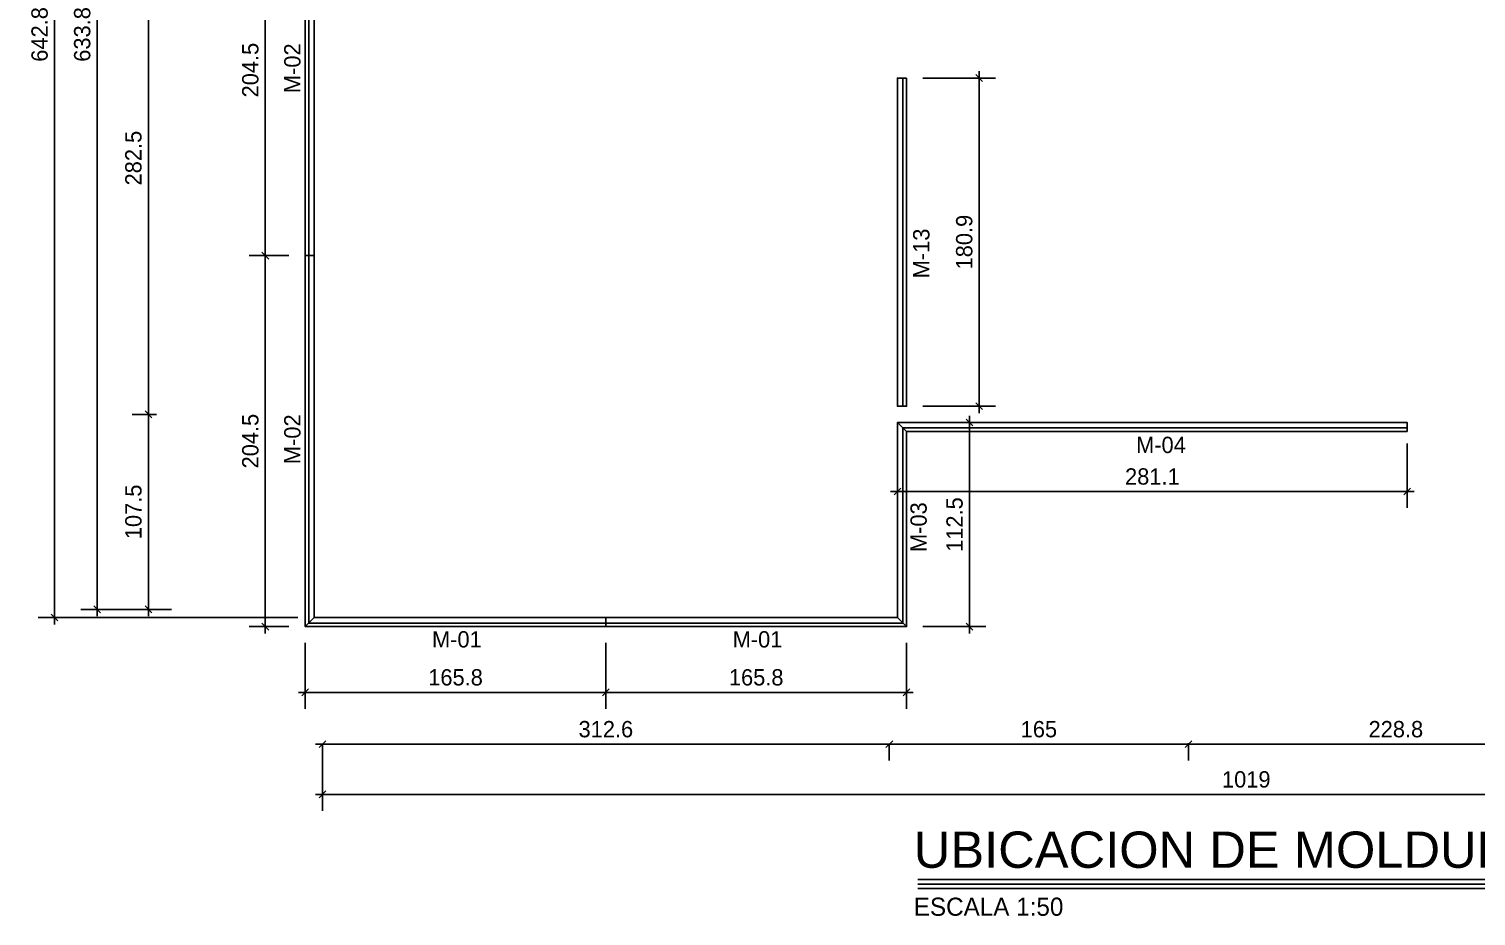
# Model space of a CAD drawing. Header units: millimetres. Extents: x 19442 to 19711, y 4351 to 4752.
# Drawn here: x 19442.46 to 19450.44, y 4514.15 to 4519.04 of the extents above; entities that cross this region are included whole.
import ezdxf
from ezdxf.enums import TextEntityAlignment as Align

# ---------------------------------------------------------------- set-up
doc = ezdxf.new("R2010")
doc.units = ezdxf.units.MM
for name, color, linetype in [('0 @ 0.5', 7, 'Continuous'), ('MOLDURAS', 2, 'Continuous'), ('TEXTO @ 0.5', 2, 'Continuous'), ('TEXTOS TITULOS @ 0.5', 3, 'Continuous')]:
    doc.layers.add(name, color=color, linetype=linetype)
doc.styles.add('century gothic', font='GOTHIC.TTF')
doc.styles.add('NOTAS', font='GOTHIC.TTF')
doc.styles.add('SMCtitulos', font='sanss___.ttf')
doc.dimstyles.new('ANOTATIVE CM SMCONSTRUCCIONES', dxfattribs={"dimscale": 0, "dimtxt": 0.18, "dimasz": 0.15, "dimexe": 0.18, "dimexo": 0.18, "dimgap": 0.07, "dimtad": 1, "dimdec": 1, "dimlfac": 100, "dimdsep": 46, "dimtxsty": 'century gothic', "dimblk1": 'FLECHA1', "dimblk2": 'FLECHA1', "dimsah": 1, "dimcen": 0.18, "dimdle": 0.075, "dimclrd": 1, "dimclre": 1, "dimclrt": 2, "dimaunit": 1, "dimadec": 0, "dimazin": 2, "dimtfac": 0.75, "dimtdec": 1, "dimtix": 1, "dimtmove": 2, "dimatfit": 3, "dimfxl": 0.09, "dimtvp": 1.5, "dimtfill": 1, "dimtolj": 1, "dimtzin": 0, "dimarcsym": 0})

# ---------------------------------------------------------------- blocks, each defined once
blk = doc.blocks.new('*U16')
at = {"color": 2}
blk.add_line((0, 0.052), (7.249, 0.052), dxfattribs=at)
at = {"color": 250}
blk.add_line((0, 0), (7.249, 0), dxfattribs=at)
at = {"color": 7}
blk.add_line((0, -0.047), (7.249, -0.047), dxfattribs=at)
at = {"color": 0, "linetype": 'ByBlock', "lineweight": -2, "style": 'NOTAS'}
for tag, p in [('1TITLE', (0.027, 1.014)), ('2TITLE', (-0.043, 0.181))]:
    blk.add_attdef(tag, p, '', height=0.3, dxfattribs=at)
blk.add_attdef('SCALE', text='', height=0.18, dxfattribs=at).set_placement((-0.043, -0.148), align=Align.TOP_LEFT)
blk = doc.blocks.new('FLECHA1')
at = {"color": 1}
blk.add_line((-1, 0), (0.5, 0), dxfattribs=at)
at = {"color": 4}
blk.add_line((-0.25, -0.25), (0.25, 0.25), dxfattribs=at)
blk = doc.blocks.new('*D24')
at = {"color": 1, "lineweight": -2, "transparency": 16777216}
for p, q in [((19443.1595, 4519.7375), (19443.0282, 4519.7375)), ((19443.1182, 4519.6625), (19443.1182, 4516.9875)), ((19443.1624, 4516.9125), (19443.0282, 4516.9125))]:
    blk.add_line(p, q, dxfattribs=at)
at = {"layer": 'Defpoints', "color": 0, "transparency": 16777216}
for p in [(19443.2495, 4519.7375), (19443.1182, 4516.9125), (19443.2524, 4516.9125)]:
    blk.add_point(p, dxfattribs=at)
at = {"color": 1, "lineweight": -2, "transparency": 16777216, "xscale": 0.075, "yscale": 0.075, "zscale": 0.075}
for p, rotation in [((19443.1182, 4519.7375), 90), ((19443.1182, 4516.9125), 270)]:
    blk.add_blockref('FLECHA1', p, dxfattribs=dict(at, rotation=rotation))
at = {"color": 2, "transparency": 16777216, "insert": (19443.0359, 4518.325), "char_height": 0.09, "attachment_point": 5, "rotation": 90, "style": 'century gothic', "bg_fill": 3, "box_fill_scale": 1.1, "bg_fill_color": 256, "bg_fill_true_color": 13158600, "bg_fill_transparency": 0}
blk.add_mtext('\\A1;282.5', dxfattribs=at)
blk = doc.blocks.new('*D25')
at = {"color": 1, "lineweight": -2, "transparency": 16777216}
for p, q in [((19443.1624, 4516.9125), (19443.0282, 4516.9125)), ((19443.1182, 4516.8375), (19443.1182, 4515.9125)), ((19443.2448, 4515.8375), (19443.0282, 4515.8375))]:
    blk.add_line(p, q, dxfattribs=at)
at = {"layer": 'Defpoints', "color": 0, "transparency": 16777216}
for p in [(19443.2524, 4516.9125), (19443.1182, 4515.8375), (19443.3348, 4515.8375)]:
    blk.add_point(p, dxfattribs=at)
at = {"color": 1, "lineweight": -2, "transparency": 16777216, "xscale": 0.075, "yscale": 0.075, "zscale": 0.075}
for p, rotation in [((19443.1182, 4516.9125), 90), ((19443.1182, 4515.8375), 270)]:
    blk.add_blockref('FLECHA1', p, dxfattribs=dict(at, rotation=rotation))
at = {"color": 2, "transparency": 16777216, "insert": (19443.0359, 4516.375), "char_height": 0.09, "attachment_point": 5, "rotation": 90, "style": 'century gothic', "bg_fill": 3, "box_fill_scale": 1.1, "bg_fill_color": 256, "bg_fill_true_color": 13158600, "bg_fill_transparency": 0}
blk.add_mtext('\\A1;107.5', dxfattribs=at)
blk = doc.blocks.new('*D26')
at = {"color": 1, "lineweight": -2, "transparency": 16777216}
for p, q in [((19443.1945, 4522.1759), (19442.7458, 4522.1759)), ((19442.8358, 4522.1009), (19442.8358, 4515.9125)), ((19443.1945, 4515.8375), (19442.7458, 4515.8375))]:
    blk.add_line(p, q, dxfattribs=at)
at = {"layer": 'Defpoints', "color": 0, "transparency": 16777216}
for p in [(19443.2845, 4522.1759), (19442.8358, 4515.8375), (19443.2845, 4515.8375)]:
    blk.add_point(p, dxfattribs=at)
at = {"color": 1, "lineweight": -2, "transparency": 16777216, "xscale": 0.075, "yscale": 0.075, "zscale": 0.075}
for p, rotation in [((19442.8358, 4522.1759), 90), ((19442.8358, 4515.8375), 270)]:
    blk.add_blockref('FLECHA1', p, dxfattribs=dict(at, rotation=rotation))
at = {"color": 2, "transparency": 16777216, "insert": (19442.7535, 4519.0067), "char_height": 0.09, "attachment_point": 5, "rotation": 90, "style": 'century gothic', "bg_fill": 3, "box_fill_scale": 1.1, "bg_fill_color": 256, "bg_fill_true_color": 13158600, "bg_fill_transparency": 0}
blk.add_mtext('\\A1;633.8', dxfattribs=at)
blk = doc.blocks.new('*D27')
at = {"color": 1, "lineweight": -2, "transparency": 16777216}
for p, q in [((19444.078, 4515.0891), (19444.078, 4515.0046)), ((19444.153, 4515.0946), (19447.1292, 4515.0946)), ((19447.2042, 4515.0891), (19447.2042, 4515.0046))]:
    blk.add_line(p, q, dxfattribs=at)
at = {"layer": 'Defpoints', "color": 0, "transparency": 16777216}
for p in [(19444.078, 4515.1791), (19447.2042, 4515.1791), (19447.2042, 4515.0946)]:
    blk.add_point(p, dxfattribs=at)
at = {"color": 1, "lineweight": -2, "transparency": 16777216, "xscale": 0.075, "yscale": 0.075, "zscale": 0.075, "rotation": 180}
blk.add_blockref('FLECHA1', (19444.078, 4515.0946), dxfattribs=at)
at = {"color": 1, "lineweight": -2, "transparency": 16777216, "xscale": 0.075, "yscale": 0.075, "zscale": 0.075}
blk.add_blockref('FLECHA1', (19447.2042, 4515.0946), dxfattribs=at)
at = {"color": 2, "transparency": 16777216, "insert": (19445.6411, 4515.1768), "char_height": 0.09, "attachment_point": 5, "style": 'century gothic', "bg_fill": 3, "box_fill_scale": 1.1, "bg_fill_color": 256, "bg_fill_true_color": 13158600, "bg_fill_transparency": 0}
blk.add_mtext('\\A1;312.6', dxfattribs=at)
blk = doc.blocks.new('*D28')
at = {"color": 1, "lineweight": -2, "transparency": 16777216}
for p, q in [((19447.2042, 4515.0891), (19447.2042, 4515.0046)), ((19447.2792, 4515.0946), (19448.7792, 4515.0946)), ((19448.8542, 4515.0994), (19448.8542, 4515.0046))]:
    blk.add_line(p, q, dxfattribs=at)
at = {"layer": 'Defpoints', "color": 0, "transparency": 16777216}
for p in [(19448.8542, 4515.1894), (19447.2042, 4515.1791), (19448.8542, 4515.0946)]:
    blk.add_point(p, dxfattribs=at)
at = {"color": 1, "lineweight": -2, "transparency": 16777216, "xscale": 0.075, "yscale": 0.075, "zscale": 0.075, "rotation": 180}
blk.add_blockref('FLECHA1', (19447.2042, 4515.0946), dxfattribs=at)
at = {"color": 1, "lineweight": -2, "transparency": 16777216, "xscale": 0.075, "yscale": 0.075, "zscale": 0.075}
blk.add_blockref('FLECHA1', (19448.8542, 4515.0946), dxfattribs=at)
at = {"color": 2, "transparency": 16777216, "insert": (19448.0292, 4515.1768), "char_height": 0.09, "attachment_point": 5, "style": 'century gothic', "bg_fill": 3, "box_fill_scale": 1.1, "bg_fill_color": 256, "bg_fill_true_color": 13158600, "bg_fill_transparency": 0}
blk.add_mtext('\\A1;165', dxfattribs=at)
blk = doc.blocks.new('*D29')
at = {"color": 1, "lineweight": -2, "transparency": 16777216}
for p, q in [((19448.8542, 4515.0994), (19448.8542, 4515.0046)), ((19448.9292, 4515.0946), (19451.0667, 4515.0946))]:
    blk.add_line(p, q, dxfattribs=at)
at = {"layer": 'Defpoints', "color": 0, "transparency": 16777216}
for p in [(19448.8542, 4515.1894), (19451.1417, 4515.0946), (19451.1417, 4515.0946)]:
    blk.add_point(p, dxfattribs=at)
at = {"color": 1, "lineweight": -2, "transparency": 16777216, "xscale": 0.075, "yscale": 0.075, "zscale": 0.075, "rotation": 180}
blk.add_blockref('FLECHA1', (19448.8542, 4515.0946), dxfattribs=at)
at = {"color": 1, "lineweight": -2, "transparency": 16777216, "xscale": 0.075, "yscale": 0.075, "zscale": 0.075}
blk.add_blockref('FLECHA1', (19451.1417, 4515.0946), dxfattribs=at)
at = {"color": 2, "transparency": 16777216, "insert": (19449.998, 4515.1768), "char_height": 0.09, "attachment_point": 5, "style": 'century gothic', "bg_fill": 3, "box_fill_scale": 1.1, "bg_fill_color": 256, "bg_fill_true_color": 13158600, "bg_fill_transparency": 0}
blk.add_mtext('\\A1;228.8', dxfattribs=at)
blk = doc.blocks.new('*D31')
at = {"color": 1, "lineweight": -2, "transparency": 16777216}
for p, q in [((19454.2679, 4515.1494), (19454.2679, 4514.7279)), ((19444.078, 4515.0891), (19444.078, 4514.7279)), ((19444.153, 4514.8179), (19454.1929, 4514.8179))]:
    blk.add_line(p, q, dxfattribs=at)
at = {"layer": 'Defpoints', "color": 0, "transparency": 16777216}
for p in [(19454.2679, 4515.2394), (19444.078, 4515.1791), (19454.2679, 4514.8179)]:
    blk.add_point(p, dxfattribs=at)
at = {"color": 1, "lineweight": -2, "transparency": 16777216, "xscale": 0.075, "yscale": 0.075, "zscale": 0.075, "rotation": 180}
blk.add_blockref('FLECHA1', (19444.078, 4514.8179), dxfattribs=at)
at = {"color": 1, "lineweight": -2, "transparency": 16777216, "xscale": 0.075, "yscale": 0.075, "zscale": 0.075}
blk.add_blockref('FLECHA1', (19454.2679, 4514.8179), dxfattribs=at)
at = {"color": 2, "transparency": 16777216, "insert": (19449.173, 4514.9001), "char_height": 0.09, "attachment_point": 5, "style": 'century gothic', "bg_fill": 3, "box_fill_scale": 1.1, "bg_fill_color": 256, "bg_fill_true_color": 13158600, "bg_fill_transparency": 0}
blk.add_mtext('\\A1;1019', dxfattribs=at)
blk = doc.blocks.new('*D38')
at = {"color": 1, "lineweight": -2, "transparency": 16777216}
for p, q in [((19443.943, 4522.2209), (19442.5107, 4522.2209)), ((19442.6007, 4515.8675), (19442.6007, 4522.1459)), ((19443.943, 4515.7925), (19442.5107, 4515.7925))]:
    blk.add_line(p, q, dxfattribs=at)
at = {"layer": 'Defpoints', "color": 0, "transparency": 16777216}
for p in [(19442.6007, 4522.2209), (19444.033, 4522.2209), (19444.033, 4515.7925)]:
    blk.add_point(p, dxfattribs=at)
at = {"color": 1, "lineweight": -2, "transparency": 16777216, "xscale": 0.075, "yscale": 0.075, "zscale": 0.075}
for p, rotation in [((19442.6007, 4522.2209), 90), ((19442.6007, 4515.7925), 270)]:
    blk.add_blockref('FLECHA1', p, dxfattribs=dict(at, rotation=rotation))
at = {"color": 2, "transparency": 16777216, "insert": (19442.5184, 4519.0067), "char_height": 0.09, "attachment_point": 5, "rotation": 90, "style": 'century gothic', "bg_fill": 3, "box_fill_scale": 1.1, "bg_fill_color": 256, "bg_fill_true_color": 13158600, "bg_fill_transparency": 0}
blk.add_mtext('\\A1;642.8', dxfattribs=at)
blk = doc.blocks.new('WE')
at = {"layer": 'MOLDURAS'}
blk.add_line((19444.003, 4517.7875), (19444.003, 4519.8125), dxfattribs=at)
blk.add_lwpolyline([(19443.983, 4517.7875), (19444.033, 4517.7875), (19444.033, 4519.7825), (19443.983, 4519.8325)], close=True, dxfattribs=at)
blk = doc.blocks.new('MK')
at = {"layer": 'MOLDURAS'}
blk.add_line((19445.6411, 4515.7625), (19444.003, 4515.7625), dxfattribs=at)
blk.add_lwpolyline([(19445.6411, 4515.7425), (19445.6411, 4515.7925), (19444.033, 4515.7925), (19443.983, 4515.7425)], close=True, dxfattribs=at)
blk = doc.blocks.new('M03')
at = {"layer": 'MOLDURAS'}
blk.add_line((19447.2792, 4516.8375), (19447.2792, 4515.7625), dxfattribs=at)
blk.add_lwpolyline([(19447.2992, 4516.8175), (19447.2492, 4516.8675), (19447.2492, 4515.7925), (19447.2992, 4515.7425)], close=True, dxfattribs=at)
blk = doc.blocks.new('M04')
at = {"layer": 'MOLDURAS'}
blk.add_line((19450.0607, 4516.8375), (19447.2792, 4516.8375), dxfattribs=at)
blk.add_lwpolyline([(19450.0607, 4516.8175), (19450.0607, 4516.8675), (19447.2492, 4516.8675), (19447.2992, 4516.8175)], close=True, dxfattribs=at)
blk = doc.blocks.new('M13')
at = {"layer": 'MOLDURAS'}
blk.add_line((19447.2792, 4518.7665), (19447.2792, 4516.9575), dxfattribs=at)
blk.add_lwpolyline([(19447.2992, 4518.7665), (19447.2492, 4518.7665), (19447.2492, 4516.9575), (19447.2992, 4516.9575)], close=True, dxfattribs=at)
blk = doc.blocks.new('*D245')
at = {"color": 1, "lineweight": -2, "transparency": 16777216}
for p, q in [((19443.893, 4517.7875), (19443.673, 4517.7875)), ((19443.763, 4515.8175), (19443.763, 4517.7125)), ((19443.893, 4515.7425), (19443.673, 4515.7425))]:
    blk.add_line(p, q, dxfattribs=at)
at = {"layer": 'Defpoints', "color": 0, "transparency": 16777216}
for p in [(19443.763, 4517.7875), (19443.983, 4517.7875), (19443.983, 4515.7425)]:
    blk.add_point(p, dxfattribs=at)
at = {"color": 1, "lineweight": -2, "transparency": 16777216, "xscale": 0.075, "yscale": 0.075, "zscale": 0.075}
for p, rotation in [((19443.763, 4517.7875), 90), ((19443.763, 4515.7425), 270)]:
    blk.add_blockref('FLECHA1', p, dxfattribs=dict(at, rotation=rotation))
at = {"color": 2, "transparency": 16777216, "insert": (19443.6808, 4516.765), "char_height": 0.09, "attachment_point": 5, "rotation": 90, "style": 'century gothic', "bg_fill": 3, "box_fill_scale": 1.1, "bg_fill_color": 256, "bg_fill_true_color": 13158600, "bg_fill_transparency": 0}
blk.add_mtext('\\A1;204.5', dxfattribs=at)
blk = doc.blocks.new('*D246')
at = {"color": 1, "lineweight": -2, "transparency": 16777216}
for p, q in [((19443.893, 4519.8325), (19443.673, 4519.8325)), ((19443.763, 4517.8625), (19443.763, 4519.7575)), ((19443.893, 4517.7875), (19443.673, 4517.7875))]:
    blk.add_line(p, q, dxfattribs=at)
at = {"layer": 'Defpoints', "color": 0, "transparency": 16777216}
for p in [(19443.763, 4519.8325), (19443.983, 4519.8325), (19443.983, 4517.7875)]:
    blk.add_point(p, dxfattribs=at)
at = {"color": 1, "lineweight": -2, "transparency": 16777216, "xscale": 0.075, "yscale": 0.075, "zscale": 0.075}
for p, rotation in [((19443.763, 4519.8325), 90), ((19443.763, 4517.7875), 270)]:
    blk.add_blockref('FLECHA1', p, dxfattribs=dict(at, rotation=rotation))
at = {"color": 2, "transparency": 16777216, "insert": (19443.6808, 4518.81), "char_height": 0.09, "attachment_point": 5, "rotation": 90, "style": 'century gothic', "bg_fill": 3, "box_fill_scale": 1.1, "bg_fill_color": 256, "bg_fill_true_color": 13158600, "bg_fill_transparency": 0}
blk.add_mtext('\\A1;204.5', dxfattribs=at)
blk = doc.blocks.new('*D249')
at = {"color": 1, "lineweight": -2, "transparency": 16777216}
for p, q in [((19443.983, 4515.6525), (19443.983, 4515.2903)), ((19445.6411, 4515.6525), (19445.6411, 4515.2903)), ((19444.058, 4515.3803), (19445.5661, 4515.3803))]:
    blk.add_line(p, q, dxfattribs=at)
at = {"layer": 'Defpoints', "color": 0, "transparency": 16777216}
for p in [(19443.983, 4515.7425), (19445.6411, 4515.7425), (19445.6411, 4515.3803)]:
    blk.add_point(p, dxfattribs=at)
at = {"color": 1, "lineweight": -2, "transparency": 16777216, "xscale": 0.075, "yscale": 0.075, "zscale": 0.075, "rotation": 180}
blk.add_blockref('FLECHA1', (19443.983, 4515.3803), dxfattribs=at)
at = {"color": 1, "lineweight": -2, "transparency": 16777216, "xscale": 0.075, "yscale": 0.075, "zscale": 0.075}
blk.add_blockref('FLECHA1', (19445.6411, 4515.3803), dxfattribs=at)
at = {"color": 2, "transparency": 16777216, "insert": (19444.8121, 4515.4625), "char_height": 0.09, "attachment_point": 5, "style": 'century gothic', "bg_fill": 3, "box_fill_scale": 1.1, "bg_fill_color": 256, "bg_fill_true_color": 13158600, "bg_fill_transparency": 0}
blk.add_mtext('\\A1;165.8', dxfattribs=at)
blk = doc.blocks.new('*D250')
at = {"color": 1, "lineweight": -2, "transparency": 16777216}
for p, q in [((19445.6411, 4515.6525), (19445.6411, 4515.2903)), ((19447.2992, 4515.6525), (19447.2992, 4515.2903)), ((19445.7161, 4515.3803), (19447.2242, 4515.3803))]:
    blk.add_line(p, q, dxfattribs=at)
at = {"layer": 'Defpoints', "color": 0, "transparency": 16777216}
for p in [(19445.6411, 4515.7425), (19447.2992, 4515.7425), (19447.2992, 4515.3803)]:
    blk.add_point(p, dxfattribs=at)
at = {"color": 1, "lineweight": -2, "transparency": 16777216, "xscale": 0.075, "yscale": 0.075, "zscale": 0.075, "rotation": 180}
blk.add_blockref('FLECHA1', (19445.6411, 4515.3803), dxfattribs=at)
at = {"color": 1, "lineweight": -2, "transparency": 16777216, "xscale": 0.075, "yscale": 0.075, "zscale": 0.075}
blk.add_blockref('FLECHA1', (19447.2992, 4515.3803), dxfattribs=at)
at = {"color": 2, "transparency": 16777216, "insert": (19446.4702, 4515.4625), "char_height": 0.09, "attachment_point": 5, "style": 'century gothic', "bg_fill": 3, "box_fill_scale": 1.1, "bg_fill_color": 256, "bg_fill_true_color": 13158600, "bg_fill_transparency": 0}
blk.add_mtext('\\A1;165.8', dxfattribs=at)
blk = doc.blocks.new('*D251')
at = {"color": 1, "lineweight": -2, "transparency": 16777216}
for p, q in [((19447.3392, 4516.8675), (19447.7369, 4516.8675)), ((19447.6469, 4515.8175), (19447.6469, 4516.7925)), ((19447.3892, 4515.7425), (19447.7369, 4515.7425))]:
    blk.add_line(p, q, dxfattribs=at)
at = {"layer": 'Defpoints', "color": 0, "transparency": 16777216}
for p in [(19447.2492, 4516.8675), (19447.6469, 4516.8675), (19447.2992, 4515.7425)]:
    blk.add_point(p, dxfattribs=at)
at = {"color": 1, "lineweight": -2, "transparency": 16777216, "xscale": 0.075, "yscale": 0.075, "zscale": 0.075}
for p, rotation in [((19447.6469, 4516.8675), 90), ((19447.6469, 4515.7425), 270)]:
    blk.add_blockref('FLECHA1', p, dxfattribs=dict(at, rotation=rotation))
at = {"color": 2, "transparency": 16777216, "insert": (19447.5646, 4516.305), "char_height": 0.09, "attachment_point": 5, "rotation": 90, "style": 'century gothic', "bg_fill": 3, "box_fill_scale": 1.1, "bg_fill_color": 256, "bg_fill_true_color": 13158600, "bg_fill_transparency": 0}
blk.add_mtext('\\A1;112.5', dxfattribs=at)
blk = doc.blocks.new('*D252')
at = {"color": 1, "lineweight": -2, "transparency": 16777216}
for p, q in [((19447.2492, 4516.7775), (19447.2492, 4516.3973)), ((19450.0607, 4516.7525), (19450.0607, 4516.3973)), ((19447.3242, 4516.4873), (19449.9857, 4516.4873))]:
    blk.add_line(p, q, dxfattribs=at)
at = {"layer": 'Defpoints', "color": 0, "transparency": 16777216}
for p in [(19447.2492, 4516.8675), (19450.0607, 4516.8425), (19450.0607, 4516.4873)]:
    blk.add_point(p, dxfattribs=at)
at = {"color": 1, "lineweight": -2, "transparency": 16777216, "xscale": 0.075, "yscale": 0.075, "zscale": 0.075, "rotation": 180}
blk.add_blockref('FLECHA1', (19447.2492, 4516.4873), dxfattribs=at)
at = {"color": 1, "lineweight": -2, "transparency": 16777216, "xscale": 0.075, "yscale": 0.075, "zscale": 0.075}
blk.add_blockref('FLECHA1', (19450.0607, 4516.4873), dxfattribs=at)
at = {"color": 2, "transparency": 16777216, "insert": (19448.655, 4516.5696), "char_height": 0.09, "attachment_point": 5, "style": 'century gothic', "bg_fill": 3, "box_fill_scale": 1.1, "bg_fill_color": 256, "bg_fill_true_color": 13158600, "bg_fill_transparency": 0}
blk.add_mtext('\\A1;281.1', dxfattribs=at)
blk = doc.blocks.new('*D266')
at = {"color": 1, "lineweight": -2, "transparency": 16777216}
for p, q in [((19447.3892, 4518.7665), (19447.7901, 4518.7665)), ((19447.7001, 4517.0325), (19447.7001, 4518.6915)), ((19447.3892, 4516.9575), (19447.7901, 4516.9575))]:
    blk.add_line(p, q, dxfattribs=at)
at = {"layer": 'Defpoints', "color": 0, "transparency": 16777216}
for p in [(19447.2992, 4518.7665), (19447.7001, 4518.7665), (19447.2992, 4516.9575)]:
    blk.add_point(p, dxfattribs=at)
at = {"color": 1, "lineweight": -2, "transparency": 16777216, "xscale": 0.075, "yscale": 0.075, "zscale": 0.075}
for p, rotation in [((19447.7001, 4518.7665), 90), ((19447.7001, 4516.9575), 270)]:
    blk.add_blockref('FLECHA1', p, dxfattribs=dict(at, rotation=rotation))
at = {"color": 2, "transparency": 16777216, "insert": (19447.6179, 4517.862), "char_height": 0.09, "attachment_point": 5, "rotation": 90, "style": 'century gothic', "bg_fill": 3, "box_fill_scale": 1.1, "bg_fill_color": 256, "bg_fill_true_color": 13158600, "bg_fill_transparency": 0}
blk.add_mtext('\\A1;180.9', dxfattribs=at)

msp = doc.modelspace()

# ---------------------------------------------------------------- block references
for name in ['M13', 'M03', 'M04']:
    msp.add_blockref(name, (0, 0))
at = {"xscale": -1}
msp.add_blockref('MK', (38891.2822, 0), dxfattribs=at)
at = {"layer": 'TEXTOS TITULOS @ 0.5'}
ref = msp.add_blockref('*U16', (19447.3608, 4514.3225), dxfattribs=dict(at, xscale=0.5, yscale=0.5, zscale=0.5))
ref.add_attrib('2TITLE', 'UBICACION DE MOLDURAS', (19447.3392, 4514.4131), dxfattribs={"layer": '0', "color": 0, "linetype": 'ByBlock', "lineweight": -2, "height": 0.2, "style": 'SMCtitulos'})
ref.add_attrib('SCALE', 'ESCALA 1:50', dxfattribs={"layer": '0', "color": 0, "linetype": 'ByBlock', "lineweight": -2, "height": 0.1, "style": 'NOTAS'}).set_placement((19447.3392, 4514.2487), align=Align.TOP_LEFT)

# ---------------------------------------------------------------- texts
at = {"layer": 'TEXTO @ 0.5', "color": 2, "char_height": 0.09, "width": 0.238534, "attachment_point": 1, "rotation": 90, "style": 'century gothic'}
for s, insert in [('M-13 ', (19447.3357, 4517.6623)), ('M-02', (19443.8669, 4516.6382)), ('M-03 ', (19447.3206, 4516.1536))]:
    msp.add_mtext(s, dxfattribs=dict(at, insert=insert))
at = {"layer": 'TEXTO @ 0.5', "color": 2, "char_height": 0.09, "width": 0.238534, "attachment_point": 1, "style": 'century gothic'}
for s, insert in [('M-04', (19448.5653, 4516.7893)), ('M-01 ', (19444.6822, 4515.7175)), ('M-01 ', (19446.3403, 4515.7175))]:
    msp.add_mtext(s, dxfattribs=dict(at, insert=insert))

# ---------------------------------------------------------------- dimensions: what is measured, and where the dimension line sits
at = {"layer": '0 @ 0.5'}
dim = msp.add_linear_dim(base=(19443.1182, 4516.9125), p1=(19443.2495, 4519.7375), p2=(19443.2524, 4516.9125), angle=90, dimstyle='ANOTATIVE CM SMCONSTRUCCIONES', override={"dimscale": 0.5, "dimtix": 1, "dimtofl": 1, "dimtmove": 2, "dimatfit": 3}, dxfattribs=at)
dim.commit()
dim.dimension.update_dxf_attribs({"geometry": '*D24', "text_midpoint": (19443.0359, 4518.325)})
dim = msp.add_linear_dim(base=(19447.2042, 4515.0946), p1=(19444.078, 4515.1791), p2=(19447.2042, 4515.1791), dimstyle='ANOTATIVE CM SMCONSTRUCCIONES', override={"dimscale": 0.5, "dimtix": 1, "dimtofl": 1, "dimtmove": 2, "dimatfit": 3}, dxfattribs=at)
dim.commit()
dim.dimension.update_dxf_attribs({"geometry": '*D27', "text_midpoint": (19445.6411, 4515.1768)})

# ---------------------------------------------------------------- next in the draw order: dimensions: what is measured, and where the dimension line sits
dim = msp.add_linear_dim(base=(19443.1182, 4515.8375), p1=(19443.2524, 4516.9125), p2=(19443.3348, 4515.8375), angle=90, dimstyle='ANOTATIVE CM SMCONSTRUCCIONES', override={"dimscale": 0.5, "dimtix": 1, "dimtofl": 1, "dimtmove": 2, "dimatfit": 3}, dxfattribs=at)
dim.commit()
dim.dimension.update_dxf_attribs({"geometry": '*D25', "text_midpoint": (19443.0359, 4516.375)})
dim = msp.add_linear_dim(base=(19448.8542, 4515.0946), p1=(19447.2042, 4515.1791), p2=(19448.8542, 4515.1894), dimstyle='ANOTATIVE CM SMCONSTRUCCIONES', override={"dimscale": 0.5, "dimtix": 1, "dimtofl": 1, "dimtmove": 2, "dimatfit": 3}, dxfattribs=at)
dim.commit()
dim.dimension.update_dxf_attribs({"geometry": '*D28', "text_midpoint": (19448.0292, 4515.1768)})

# ---------------------------------------------------------------- next in the draw order: dimensions: what is measured, and where the dimension line sits
dim = msp.add_linear_dim(base=(19442.8358, 4515.8375), p1=(19443.2845, 4522.1759), p2=(19443.2845, 4515.8375), angle=90, dimstyle='ANOTATIVE CM SMCONSTRUCCIONES', override={"dimscale": 0.5, "dimtix": 1, "dimtofl": 1, "dimtmove": 2, "dimatfit": 3}, dxfattribs=at)
dim.commit()
dim.dimension.update_dxf_attribs({"geometry": '*D26', "text_midpoint": (19442.7535, 4519.0067)})
dim = msp.add_linear_dim(base=(19451.14171, 4515.09458), p1=(19448.8542, 4515.1894), p2=(19451.14171, 4515.09458), dimstyle='ANOTATIVE CM SMCONSTRUCCIONES', override={"dimscale": 0.5, "dimtix": 1, "dimtofl": 1, "dimtmove": 2, "dimatfit": 3}, dxfattribs=at)
dim.commit()
dim.dimension.update_dxf_attribs({"geometry": '*D29', "text_midpoint": (19449.99795, 4515.17684)})

# ---------------------------------------------------------------- next in the draw order: dimensions: what is measured, and where the dimension line sits
dim = msp.add_linear_dim(base=(19442.6007, 4522.2209), p1=(19444.033, 4515.7925), p2=(19444.033, 4522.2209), angle=90, dimstyle='ANOTATIVE CM SMCONSTRUCCIONES', override={"dimscale": 0.5, "dimtix": 1, "dimtofl": 1, "dimtmove": 2, "dimatfit": 3}, dxfattribs=at)
dim.commit()
dim.dimension.update_dxf_attribs({"geometry": '*D38', "text_midpoint": (19442.5184, 4519.0067)})
dim = msp.add_linear_dim(base=(19454.2679, 4514.8179), p1=(19444.078, 4515.1791), p2=(19454.2679, 4515.2394), dimstyle='ANOTATIVE CM SMCONSTRUCCIONES', override={"dimscale": 0.5, "dimtix": 1, "dimtofl": 1, "dimtmove": 2, "dimatfit": 3}, dxfattribs=at)
dim.commit()
dim.dimension.update_dxf_attribs({"geometry": '*D31', "text_midpoint": (19449.173, 4514.9001)})

# ---------------------------------------------------------------- next in the draw order: block references
for name in ['WE', 'MK']:
    msp.add_blockref(name, (0, 0))
at = {"xscale": -1, "rotation": 180}
msp.add_blockref('WE', (0, 9035.5751), dxfattribs=at)

# ---------------------------------------------------------------- next in the draw order: texts
at = {"layer": 'TEXTO @ 0.5', "color": 2, "insert": (19443.8669, 4518.6832), "char_height": 0.09, "width": 0.238534, "attachment_point": 1, "rotation": 90, "style": 'century gothic'}
msp.add_mtext('M-02', dxfattribs=at)

# ---------------------------------------------------------------- next in the draw order: dimensions: what is measured, and where the dimension line sits
at = {"layer": '0 @ 0.5'}
dim = msp.add_linear_dim(base=(19443.763, 4517.7875), p1=(19443.983, 4515.7425), p2=(19443.983, 4517.7875), angle=90, dimstyle='ANOTATIVE CM SMCONSTRUCCIONES', override={"dimscale": 0.5, "dimtix": 1, "dimtofl": 1, "dimtmove": 2, "dimatfit": 3}, dxfattribs=at)
dim.commit()
dim.dimension.update_dxf_attribs({"geometry": '*D245', "text_midpoint": (19443.6808, 4516.765)})

# ---------------------------------------------------------------- next in the draw order: dimensions: what is measured, and where the dimension line sits
dim = msp.add_linear_dim(base=(19443.763, 4519.8325), p1=(19443.983, 4517.7875), p2=(19443.983, 4519.8325), angle=90, dimstyle='ANOTATIVE CM SMCONSTRUCCIONES', override={"dimscale": 0.5, "dimtix": 1, "dimtofl": 1, "dimtmove": 2, "dimatfit": 3}, dxfattribs=at)
dim.commit()
dim.dimension.update_dxf_attribs({"geometry": '*D246', "text_midpoint": (19443.6808, 4518.81)})
dim = msp.add_linear_dim(base=(19445.6411, 4515.3803), p1=(19443.983, 4515.7425), p2=(19445.6411, 4515.7425), dimstyle='ANOTATIVE CM SMCONSTRUCCIONES', override={"dimscale": 0.5, "dimtix": 1, "dimtofl": 1, "dimtmove": 2, "dimatfit": 3}, dxfattribs=at)
dim.commit()
dim.dimension.update_dxf_attribs({"geometry": '*D249', "text_midpoint": (19444.8121, 4515.4625)})

# ---------------------------------------------------------------- next in the draw order: dimensions: what is measured, and where the dimension line sits
dim = msp.add_linear_dim(base=(19447.2992, 4515.3803), p1=(19445.6411, 4515.7425), p2=(19447.2992, 4515.7425), dimstyle='ANOTATIVE CM SMCONSTRUCCIONES', override={"dimscale": 0.5, "dimtix": 1, "dimtofl": 1, "dimtmove": 2, "dimatfit": 3}, dxfattribs=at)
dim.commit()
dim.dimension.update_dxf_attribs({"geometry": '*D250', "text_midpoint": (19446.4702, 4515.4625)})

# ---------------------------------------------------------------- next in the draw order: dimensions: what is measured, and where the dimension line sits
dim = msp.add_linear_dim(base=(19447.6469, 4516.8675), p1=(19447.2992, 4515.7425), p2=(19447.2492, 4516.8675), angle=90, dimstyle='ANOTATIVE CM SMCONSTRUCCIONES', override={"dimscale": 0.5, "dimtix": 1, "dimtofl": 1, "dimtmove": 2, "dimatfit": 3}, dxfattribs=at)
dim.commit()
dim.dimension.update_dxf_attribs({"geometry": '*D251', "text_midpoint": (19447.5646, 4516.305)})

# ---------------------------------------------------------------- next in the draw order: dimensions: what is measured, and where the dimension line sits
dim = msp.add_linear_dim(base=(19447.7001, 4518.7665), p1=(19447.2992, 4516.9575), p2=(19447.2992, 4518.7665), angle=90, dimstyle='ANOTATIVE CM SMCONSTRUCCIONES', override={"dimscale": 0.5, "dimtix": 1, "dimtofl": 1, "dimtmove": 2, "dimatfit": 3}, dxfattribs=at)
dim.commit()
dim.dimension.update_dxf_attribs({"geometry": '*D266', "text_midpoint": (19447.6179, 4517.862)})
dim = msp.add_linear_dim(base=(19450.060711, 4516.4873063), p1=(19447.2492112, 4516.8675308), p2=(19450.060711, 4516.8425308), dimstyle='ANOTATIVE CM SMCONSTRUCCIONES', override={"dimscale": 0.5, "dimtix": 1, "dimtofl": 1, "dimtmove": 2, "dimatfit": 3}, dxfattribs=at)
dim.commit()
dim.dimension.update_dxf_attribs({"geometry": '*D252', "text_midpoint": (19448.6549611, 4516.5695701)})

doc.saveas('drawing.dxf')
